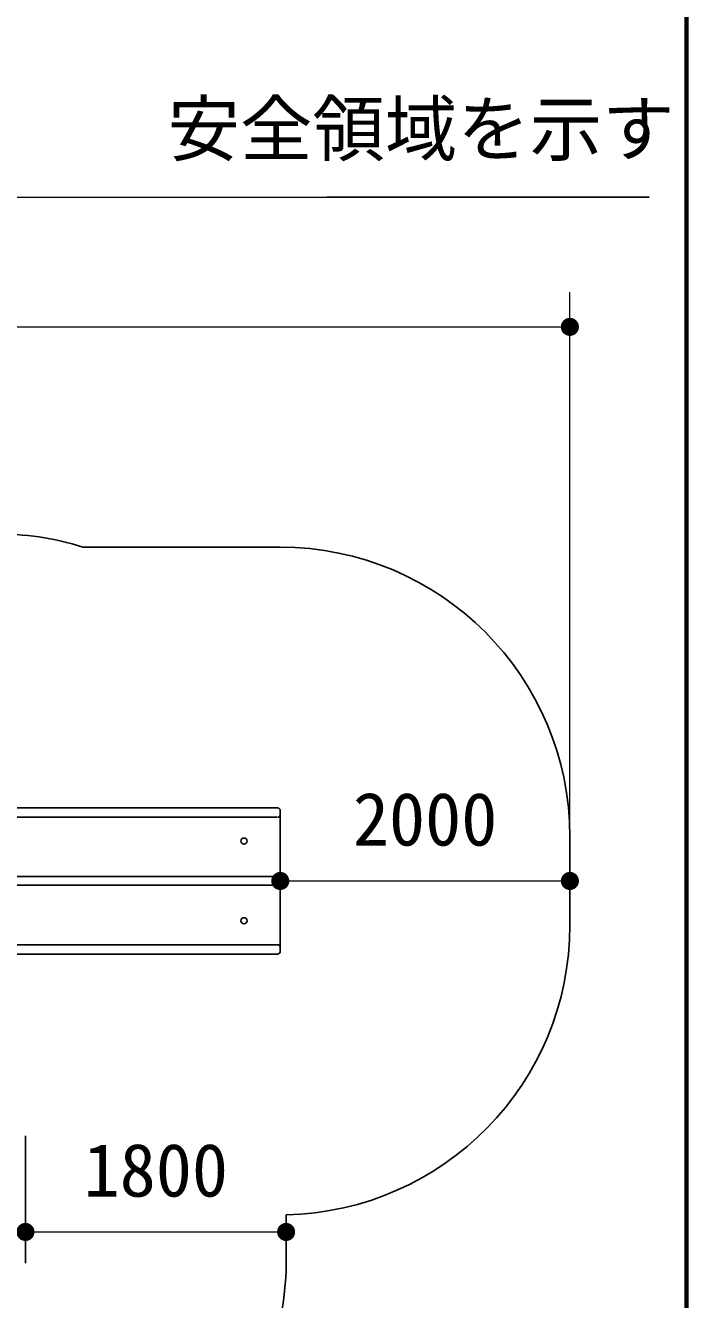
# Model space of a CAD drawing. Units: millimetres on the paper, enlarged 60 times, with parts at other scales. Extents: x 900 to 24300, y 900 to 16920.
# Drawn here: x 22930 to 24300, y 5266 to 7905 of the extents above; entities that cross this region are included whole.
import ezdxf
from ezdxf.enums import TextEntityAlignment as Align

# ---------------------------------------------------------------- set-up
doc = ezdxf.new("R2010")
doc.units = ezdxf.units.MM
doc.header["$LTSCALE"] = 60
for name, color, linetype, lineweight in [('D-STR-1', 1, 'Continuous', 25), ('D-STR-DIM', 7, 'Continuous', 13), ('D-STR-HTXT', 7, 'Continuous', 13), ('D-TTL', 7, 'Continuous', 70)]:
    doc.layers.add(name, color=color, linetype=linetype, lineweight=lineweight)
doc.styles.add('ＭＳ ゴシック', font='')
doc.styles.get('ＭＳ ゴシック').set_extended_font_data('MS Gothic')

# ---------------------------------------------------------------- blocks, each defined once
blk = doc.blocks.new('filled_dot')
at = {"color": 0, "linetype": 'Continuous', "lineweight": -2, "const_width": 1.25}
blk.add_lwpolyline([(-0.625, 0, 1), (0.625, 0, 1)], format="xyb", close=True, dxfattribs=at)

msp = doc.modelspace()

# ---------------------------------------------------------------- linework, layer by layer
at = {"layer": 'D-STR-1'}
for p, q in [((23458.36, 6824.27), (23049.38, 6824.27)), ((23452.36, 6284.27), (22889.86, 6284.27)), ((23451.29, 6264.77), (22889.86, 6264.77)), ((23458.36, 6128.27), (23458.36, 6278.27)), ((24058.36, 6041.27), (24058.36, 6224.27)), ((23452.36, 6141.77), (22889.86, 6141.77)), ((23452.36, 6123.77), (22889.86, 6123.77)), ((23458.36, 6137.27), (23458.36, 5987.27)), ((23452.36, 6000.77), (22889.86, 6000.77)), ((23452.36, 5981.27), (22889.86, 5981.27)), ((22930.44, 5340.77), (22930.44, 5604.77)), ((23470.44, 5340.77), (23470.44, 5441.39))]:
    msp.add_line(p, q, dxfattribs=at)
for centre in [(23383.36, 6215.27), (23383.36, 6050.27)]:
    msp.add_circle(centre, 6.41, dxfattribs=at)
for centre, radius, start, end in [((22879.06, 6297.77), 553.37, 72.07339, 91.39922), ((23458.36, 6224.27), 600, 0, 90), ((23452.36, 6278.27), 6, 0, 90), ((23452.36, 6270.77), 6, 270, 0), ((23452.36, 6135.77), 6, 0, 90), ((23452.36, 6129.77), 6, 270, 0), ((23458.36, 6041.27), 600, 271.15377, 0), ((23452.36, 5994.77), 6, 0, 90), ((23452.36, 5987.27), 6, 270, 0), ((22930.44, 5340.77), 540, 311.24846, 360)]:
    msp.add_arc(centre, radius, start, end, dxfattribs=at)
at = {"layer": 'D-STR-DIM'}
for p, q in [((24058.36, 6228.77), (24058.36, 7352.54)), ((20404.36, 7280.54), (24058.36, 7280.54)), ((23458.36, 6132.77), (23458.36, 6204.77)), ((23458.36, 6132.77), (24058.36, 6132.77)), ((22930.44, 5405.73), (23470.44, 5405.73))]:
    msp.add_line(p, q, dxfattribs=at)
at = {"layer": 'D-STR-HTXT'}
msp.add_lwpolyline([(22416.12, 6834.93), (22867.19, 7548.94), (22887.19, 7548.94), (24222.34, 7548.94), (23554.77, 7548.94)], dxfattribs=at)
at = {"layer": 'D-TTL'}
msp.add_lwpolyline([(900, 900), (900, 16920), (24300, 16920), (24300, 900)], close=True, dxfattribs=at)

# ---------------------------------------------------------------- block references
at = {"layer": 'D-STR-DIM', "xscale": 15, "yscale": 15, "rotation": 180}
for p in [(24058.36, 7280.54), (24058.36, 6132.77), (23470.44, 5405.73)]:
    msp.add_blockref('filled_dot', p, dxfattribs=at)
at = {"layer": 'D-STR-DIM', "xscale": 15, "yscale": 15}
for p in [(23458.36, 6132.77), (22930.44, 5405.73)]:
    msp.add_blockref('filled_dot', p, dxfattribs=at)

# ---------------------------------------------------------------- texts
at = {"layer": 'D-STR-DIM', "style": 'ＭＳ ゴシック'}
for s, p in [('2000', (23758.36, 6261.04)), ('1800', (23200.44, 5534))]:
    msp.add_text(s, height=110, dxfattribs=at).set_placement(p, align=Align.MIDDLE_CENTER)
at = {"layer": 'D-STR-HTXT', "style": 'ＭＳ ゴシック'}
msp.add_text('安全領域を示す', height=110, dxfattribs=at).set_placement((24275.23, 7690.91), align=Align.MIDDLE_RIGHT)

doc.saveas('drawing.dxf')
